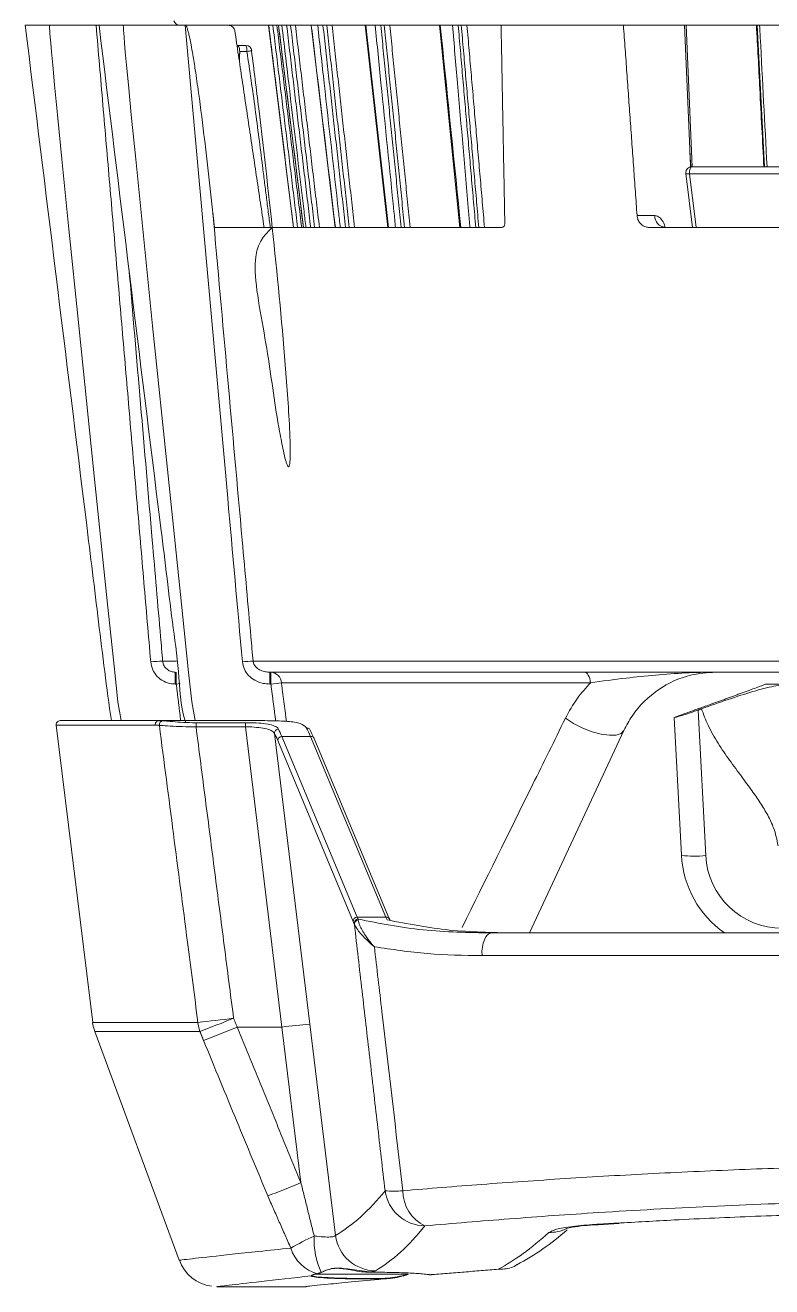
# Model space of a CAD drawing. Extents: x 11 to 120, y 2 to 94.
# Drawn here: x 52.708 to 54.553, y 1.602 to 4.723 of the extents above; entities that cross this region are included whole.
import ezdxf

# ---------------------------------------------------------------- set-up
doc = ezdxf.new("R2010")
doc.units = 0
doc.header["$MEASUREMENT"] = 0
doc.linetypes.add('SLD-Solid', pattern=[0])
doc.layers.add('OBJECT', color=7, linetype='CONTINUOUS')

msp = doc.modelspace()

# ---------------------------------------------------------------- linework, layer by layer
at = {"layer": 'OBJECT', "color": 7, "linetype": 'SLD-Solid', "lineweight": 15}
for p, q in [((52.8826, 4.7225), (52.7676, 4.7225)), ((53.1031, 4.7225), (52.95, 4.7225)), ((53.1031, 4.7225), (53.1352, 4.7225)), ((53.8836, 4.7225), (53.1352, 4.7225)), ((53.3091, 4.7225), (53.3705, 4.2225)), ((53.3336, 4.7225), (53.3949, 4.2225)), ((53.4139, 4.7225), (53.4735, 4.2225)), ((53.5478, 4.7225), (53.6037, 4.2225)), ((53.7312, 4.7225), (53.7818, 4.2225)), ((54.186, 4.7225), (53.8836, 4.7225)), ((54.1921, 4.7225), (54.186, 4.7225)), ((56.187, 4.7225), (54.1921, 4.7225)), ((54.3369, 4.7225), (54.3497, 4.4168)), ((54.3556, 4.3725), (54.3409, 4.7225)), ((54.5161, 4.7225), (54.5345, 4.3725)), ((53.2308, 4.6725), (53.2528, 4.6725)), ((53.2554, 4.6578), (53.2376, 4.6578)), ((54.3548, 4.3725), (54.6105, 4.3725)), ((54.3399, 4.3557), (54.3564, 4.2225)), ((54.6182, 4.355), (54.3495, 4.355)), ((54.3495, 4.355), (54.3659, 4.2225)), ((54.2633, 4.2516), (54.2197, 4.2516)), ((53.1752, 4.2225), (53.885, 4.2225)), ((54.2483, 4.2225), (54.5818, 4.2225)), ((53.0817, 3.1499), (53.0471, 3.1499)), ((53.0782, 3.1225), (53.0782, 3.0931)), ((53.0808, 3.1225), (53.0808, 3.0931)), ((53.2706, 3.1499), (54.9579, 3.1499)), ((55.0264, 3.1225), (53.3118, 3.1225)), ((53.3118, 3.0931), (53.3118, 3.1225)), ((53.3146, 3.1225), (53.3146, 3.0931)), ((54.4138, 3.1225), (54.4329, 3.1225)), ((54.4138, 3.1225), (54.4329, 3.1225)), ((54.4138, 3.1225), (54.4329, 3.1225)), ((53.0782, 3.0931), (53.0808, 3.0931)), ((53.3118, 3.0931), (53.3146, 3.0931)), ((53.3406, 3.0962), (54.1043, 3.0962)), ((54.5365, 3.0925), (54.5954, 3.0925)), ((54.3612, 3.0287), (54.3152, 3.012)), ((54.3704, 3.0288), (54.3893, 2.6689)), ((52.7938, 3.0025), (53.0379, 3.0025)), ((52.8643, 3.0025), (52.9159, 3.0025)), ((53.0289, 3.0025), (53.0574, 3.0025)), ((53.0379, 3.0025), (53.2587, 3.0025)), ((53.1296, 2.9974), (53.2517, 2.9974)), ((53.1296, 2.9974), (53.1296, 2.9874)), ((53.2517, 2.9974), (53.2517, 2.9874)), ((54.3115, 3.0106), (54.3152, 3.012)), ((54.3294, 2.6695), (54.3115, 3.0106)), ((52.7839, 2.9913), (52.8742, 2.256)), ((53.029, 2.9913), (52.7839, 2.9913)), ((53.2517, 2.9874), (53.1296, 2.9874)), ((53.342, 2.2445), (53.2517, 2.9874)), ((53.3235, 2.971), (53.411, 2.2518)), ((53.9537, 2.4775), (54.1872, 2.9782)), ((53.5181, 2.506), (53.3319, 2.9532)), ((53.3417, 2.9636), (53.5279, 2.5165)), ((53.4128, 2.9636), (53.3417, 2.9636)), ((53.599, 2.5165), (53.4128, 2.9636)), ((53.6082, 2.5111), (53.422, 2.9582)), ((53.5279, 2.5165), (53.599, 2.5165)), ((53.8597, 2.4775), (56.5143, 2.4775)), ((53.9147, 2.4775), (54.0537, 2.4775)), ((53.9537, 2.4775), (53.975, 2.4775)), ((53.9537, 2.4775), (54.0012, 2.4775)), ((53.975, 2.4775), (54.08, 2.4775)), ((54.0012, 2.4775), (54.0808, 2.4775)), ((54.0808, 2.4775), (54.436, 2.4775)), ((54.1247, 2.4775), (54.6645, 2.4775)), ((56.5375, 2.4214), (53.8365, 2.4214)), ((52.8742, 2.256), (53.1344, 2.256)), ((53.411, 2.2518), (53.4745, 1.7293)), ((52.8796, 2.2337), (53.0878, 1.6677)), ((53.1392, 2.2337), (52.8796, 2.2337)), ((53.342, 2.2445), (53.2314, 2.2445)), ((53.3888, 1.8598), (53.342, 2.2445)), ((54.1239, 1.756), (54.1171, 1.7566)), ((54.1239, 1.7554), (54.1752, 1.7586)), ((53.4199, 1.6326), (53.42, 1.6326)), ((53.4214, 1.6335), (53.6533, 1.6335)), ((53.6532, 1.6335), (53.4219, 1.6335)), ((53.558, 1.6383), (53.558, 1.6383)), ((53.7042, 1.6326), (53.7045, 1.6325)), ((53.7042, 1.6326), (53.7044, 1.6326)), ((53.182, 1.6025), (53.4019, 1.6025))]:
    msp.add_line(p, q, dxfattribs=at)
at = {"layer": 'OBJECT', "color": 7, "linetype": 'SLD-Solid', "lineweight": 15, "flags": 128}
for points in [[(52.945, 3.0025), (52.9364, 3.0491), (52.928, 3.1296), (52.9111, 3.2904), (52.878, 3.6081), (52.8397, 3.9788), (52.8146, 4.2262), (52.798, 4.3912), (52.7872, 4.5013), (52.7801, 4.5749), (52.7755, 4.6239), (52.7725, 4.6567), (52.7705, 4.6785), (52.7693, 4.6931), (52.7685, 4.7029), (52.768, 4.7094), (52.7677, 4.7137), (52.7676, 4.7167), (52.7675, 4.7186), (52.7674, 4.7199), (52.7674, 4.7208), (52.7674, 4.7214), (52.7674, 4.7217), (52.7675, 4.722), (52.7675, 4.7222), (52.7675, 4.7223), (52.7675, 4.7224), (52.7675, 4.7224), (52.7675, 4.7225), (52.7675, 4.7225), (52.7676, 4.7225), (52.7676, 4.7225), (52.7676, 4.7225), (52.7676, 4.7225)], [(53.1275, 3.0025), (53.1189, 3.0491), (53.1104, 3.1296), (53.0936, 3.2904), (53.0604, 3.6081), (53.0222, 3.9788), (52.997, 4.2262), (52.9805, 4.3912), (52.9697, 4.5013), (52.9626, 4.5749), (52.9579, 4.6239), (52.9549, 4.6567), (52.953, 4.6785), (52.9518, 4.6931), (52.951, 4.7029), (52.9505, 4.7094), (52.9502, 4.7137), (52.95, 4.7167), (52.95, 4.7186), (52.9499, 4.7199), (52.9499, 4.7208), (52.9499, 4.7214), (52.9499, 4.7217), (52.9499, 4.722), (52.9499, 4.7222), (52.9499, 4.7223), (52.95, 4.7224), (52.95, 4.7224), (52.95, 4.7225), (52.95, 4.7225), (52.95, 4.7225), (52.95, 4.7225), (52.95, 4.7225), (52.95, 4.7225)], [(54.3495, 4.355), (54.3494, 4.3582), (54.3496, 4.3615), (54.35, 4.3645), (54.3507, 4.3672), (54.3515, 4.3694), (54.3525, 4.3711), (54.3536, 4.3722), (54.3548, 4.3725)], [(54.3495, 4.355), (54.3469, 4.3548), (54.3446, 4.3548), (54.3427, 4.3549), (54.3412, 4.355), (54.3403, 4.3553), (54.3399, 4.3556), (54.3399, 4.3557)], [(54.2891, 4.223), (54.2839, 4.2236), (54.2821, 4.2246)], [(54.1043, 3.0962), (54.1037, 3.1015), (54.1026, 3.1065), (54.1011, 3.1111), (54.0992, 3.115), (54.0969, 3.1182), (54.0944, 3.1206), (54.0918, 3.122), (54.089, 3.1225)], [(53.0906, 3.0942), (53.0859, 3.0937), (53.0808, 3.0931)], [(54.1872, 2.9782), (54.1803, 2.971), (54.1681, 2.9669), (54.1513, 2.9663), (54.1311, 2.9691), (54.1086, 2.9751), (54.0854, 2.9841), (54.0628, 2.9954), (54.0425, 3.0083)], [(53.6082, 2.5111), (53.6085, 2.5102), (53.6088, 2.5087)], [(53.8597, 2.4775), (53.8548, 2.4764), (53.8501, 2.4731), (53.8458, 2.4678), (53.8422, 2.4607), (53.8393, 2.4521), (53.8373, 2.4424), (53.8364, 2.432), (53.8365, 2.4214)], [(54.104, 1.7545), (54.1043, 1.7546), (54.1238, 1.7558)], [(53.4199, 1.6326), (53.4197, 1.6325), (53.4195, 1.6325)], [(53.42, 1.6326), (53.4198, 1.6326), (53.4196, 1.6326)], [(53.7046, 1.6325), (53.7045, 1.6325), (53.7045, 1.6325)]]:
    msp.add_lwpolyline(points, dxfattribs=at)
at = {"layer": 'OBJECT', "color": 7, "linetype": 'SLD-Solid', "lineweight": 15}
for centre, radius, start, end in [((53.0899, 4.7378), 0.0154, 196.2879, 262.8358), ((53.2528, 4.6575), 0.015, 7.3293, 90), ((53.2321, 4.6613), 0.0235, 351.3739, 28.474), ((53.1728, 5.3189), 0.6663, 277.1157, 278.1829), ((54.3548, 4.3575), 0.015, 90, 180), ((54.3548, 4.3575), 0.015, 180, 187.0635), ((54.2914, 4.2505), 0.0281, 177.7655, 265.7571), ((53.076, 2.5355), 0.6151, 92.6896, 95.4385), ((53.3343, 2.1798), 0.9722, 93.7571, 95.3153), ((53.3129, 3.0948), 0.0278, 2.8323, 86.5153), ((53.4459, 2.1109), 0.9909, 96.0995, 97.6165), ((52.7938, 2.9925), 0.01, 90, 187), ((53.0385, 2.9929), 0.00967, 93.7213, 189.3456), ((53.0488, 2.9923), 0.00985, 95.1238, 188.1603), ((53.3337, 2.9716), 0.0102, 91.9004, 183.3805), ((53.4037, 2.975), 0.00933, 5.5182, 93.4616), ((53.3421, 2.9534), 0.0102, 92.0905, 181.2323), ((53.4137, 2.9546), 0.00909, 23.8067, 95.7515), ((54.3615, 2.9155), 0.2482, 262.5665, 276.4337), ((54.579, 2.6825), 0.25, 183, 235.0848), ((54.579, 2.6789), 0.19, 183, 270), ((53.5283, 2.5062), 0.0102, 92.0905, 181.2323), ((53.5305, 2.5012), 0.0102, 92.0653, 181.8094), ((53.5312, 2.4992), 0.0102, 94.7521, 180.6538), ((53.5999, 2.5074), 0.00909, 23.8067, 95.7515), ((52.9734, 2.2682), 0.1, 187, 200.2), ((52.8017, 5.4394), 3.2007, 275.9664, 277.5543), ((53.2444, 2.2679), 0.1106, 186.1887, 198.0464), ((51.9722, 5.3208), 3.3004, 290.709, 292.2629), ((53.514, 0.9508), 1.3051, 94.5279, 97.5726), ((51.9777, 5.3048), 3.3072, 290.7285, 292.2781), ((52.069, 5.0331), 3.4368, 291.1142, 292.5829), ((53.6188, 2.0158), 0.1773, 262.8774, 277.1226), ((53.6969, 1.8539), 0.101, 188.0052, 269.1324), ((53.7363, 1.8392), 0.0955, 179.6109, 244.5897), ((54.1188, 1.4245), 0.3303, 92.5606, 102.9701), ((53.7533, 1.0203), 0.7815, 115.1268, 119.887), ((53.6195, 1.7191), 0.1982, 177.4678, 204.3324), ((53.5741, 1.7422), 0.1004, 187.3422, 269.3786), ((53.618, 2.2271), 0.6467, 298.098, 311.5116), ((54.0032, 1.8343), 0.0978, 268.9708, 295.6164), ((53.4547, 1.7264), 0.0952, 197.4614, 254.6523), ((53.18, 1.6997), 0.0967, 199.18, 262.7459), ((53.414, 1.6303), 0.001, 269.9698, 329.9214), ((53.4391, 1.6381), 0.000682, 254.4442, 318.0436), ((53.654, 1.6334), 0.00084, 174.4421, 278.7892), ((53.6541, 1.6335), 0.000833, 175.0092, 279.421)]:
    msp.add_arc(centre, radius, start, end, dxfattribs=at)
for centre, major_axis, ratio, start_param, end_param in [((53.3645, 2.5013), (-0.0615, 0.4899), 0.120906, 5.870767, 5.979026), ((53.3744, 2.5025), (-0.0615, 0.4999), 0.118561, 5.871368, 5.979627), ((53.4454, 2.5025), (-0.0615, 0.4999), 0.118561, 5.871368, 5.997832), ((53.4553, 2.5038), (-0.0615, 0.4899), 0.120906, 5.870767, 5.997231), ((53.4841, 2.9763), (-0.064, 0.5099), 0.120906, 2.729175, 2.756223), ((53.494, 2.9775), (-0.0641, 0.4999), 0.123247, 2.728562, 2.755611), ((53.565, 2.9775), (-0.0641, 0.4999), 0.123247, 2.728562, 2.764459), ((51.1996, 18.9673), (-2.1692, 17.275), 0.120906, 3.193608, 3.258056), ((51.2981, 18.9795), (-2.1689, 17.375), 0.120232, 3.193782, 3.25823), ((55.8594, 18.9795), (2.1689, 17.375), 0.120232, 3.226986, 3.280854)]:
    msp.add_ellipse(centre, major_axis=major_axis, ratio=ratio, start_param=start_param, end_param=end_param, dxfattribs=at)
for points, knots in [([(52.7076, 4.7225), (52.758, 4.3126), (52.8134, 3.8617), (52.8737, 3.3698), (52.8889, 3.2468), (52.9034, 3.1242), (52.9148, 3.0429), (52.9204, 3.0025)], [0, 0, 0, 0, 0.71491, 0.786401, 0.857893, 0.929384, 1, 1, 1, 1]), ([(52.7076, 4.7225), (52.7081, 4.7225), (52.7093, 4.7225), (52.7189, 4.7225), (52.7338, 4.7225), (52.751, 4.7225), (52.7627, 4.7225), (52.7676, 4.7225)], [0, 0, 0, 0, 0.19834, 0.412972, 0.627088, 0.843128, 1, 1, 1, 1]), ([(52.89, 4.7225), (52.8881, 4.7225), (52.8856, 4.7225), (52.8831, 4.7225), (52.8826, 4.7225)], [0, 0, 0, 0, 0.807717, 1, 1, 1, 1]), ([(52.89, 4.7225), (52.9401, 4.3125), (52.9951, 3.8615), (53.0563, 3.3698), (53.0705, 3.2466), (53.0893, 3.1246), (53.09, 3.0393), (53.1037, 2.9994), (53.104, 2.9986)], [0, 0, 0, 0, 0.713221, 0.784544, 0.855866, 0.927188, 0.998448, 1, 1, 1, 1]), ([(52.89, 4.7225), (52.8906, 4.7225), (52.8918, 4.7225), (52.9014, 4.7225), (52.9163, 4.7225), (52.9334, 4.7225), (52.9451, 4.7225), (52.95, 4.7225)], [0, 0, 0, 0, 0.19834, 0.412972, 0.627088, 0.843128, 1, 1, 1, 1]), ([(53.1031, 4.7225), (53.138, 4.3326), (53.185, 3.8077), (53.2321, 3.2828), (53.2442, 3.1478)], [0, 0, 0, 0, 0.742768, 1, 1, 1, 1]), ([(53.1714, 4.2581), (53.1692, 4.278), (53.1584, 4.3774), (53.1445, 4.4954), (53.1288, 4.6058), (53.1226, 4.6452), (53.118, 4.6715), (53.1145, 4.689), (53.1119, 4.7006), (53.1099, 4.7083), (53.1084, 4.7134), (53.1072, 4.7168), (53.1062, 4.719), (53.1054, 4.7206), (53.1046, 4.7217), (53.104, 4.7223), (53.1035, 4.7225), (53.1033, 4.7225), (53.1031, 4.7225)], [0, 0, 0, 0, 0.127433, 0.63719, 0.757481, 0.837833, 0.891511, 0.927378, 0.951357, 0.967404, 0.978161, 0.985394, 0.990279, 0.993605, 0.996866, 0.998214, 0.999323, 1, 1, 1, 1]), ([(53.2084, 4.7225), (53.2106, 4.7223), (53.2148, 4.7219), (53.2203, 4.7187), (53.2241, 4.7143), (53.225, 4.7109), (53.2254, 4.7094)], [0, 0, 0, 0, 0.271986, 0.544505, 0.799137, 1, 1, 1, 1]), ([(53.3705, 4.2225), (53.369, 4.2355), (53.3544, 4.3544), (53.3339, 4.521), (53.3151, 4.6747), (53.3092, 4.7225)], [0, 0, 0, 0, 0.077897, 0.713096, 1, 1, 1, 1]), ([(53.3337, 4.7225), (53.3349, 4.7125), (53.3554, 4.5458), (53.3758, 4.3792), (53.3951, 4.2225)], [0, 0, 0, 0, 0.060204, 1, 1, 1, 1]), ([(53.4012, 4.2225), (53.3997, 4.2355), (53.3855, 4.3544), (53.3657, 4.521), (53.3475, 4.6747), (53.3418, 4.7225)], [0, 0, 0, 0, 0.077897, 0.713096, 1, 1, 1, 1]), ([(53.4145, 4.7225), (53.4157, 4.7125), (53.4355, 4.5458), (53.4554, 4.3792), (53.474, 4.2225)], [0, 0, 0, 0, 0.060204, 1, 1, 1, 1]), ([(53.4861, 4.2225), (53.4847, 4.2355), (53.4714, 4.3544), (53.4528, 4.521), (53.4357, 4.6747), (53.4304, 4.7225)], [0, 0, 0, 0, 0.077897, 0.713096, 1, 1, 1, 1]), ([(53.5491, 4.7225), (53.5502, 4.7125), (53.5688, 4.5458), (53.5875, 4.3792), (53.605, 4.2225)], [0, 0, 0, 0, 0.060204, 1, 1, 1, 1]), ([(53.6227, 4.2225), (53.6214, 4.2355), (53.6094, 4.3544), (53.5926, 4.521), (53.5772, 4.6747), (53.5724, 4.7225)], [0, 0, 0, 0, 0.077897, 0.713096, 1, 1, 1, 1]), ([(53.7334, 4.7225), (53.7344, 4.7125), (53.7513, 4.5458), (53.7682, 4.3792), (53.7841, 4.2225)], [0, 0, 0, 0, 0.060204, 1, 1, 1, 1]), ([(53.8067, 4.2225), (53.8056, 4.2355), (53.7953, 4.3544), (53.7809, 4.521), (53.7675, 4.6747), (53.7634, 4.7225)], [0, 0, 0, 0, 0.077897, 0.713096, 1, 1, 1, 1]), ([(54.5331, 4.3725), (54.5297, 4.4368), (54.5236, 4.5535), (54.5175, 4.6702), (54.5147, 4.7225)], [0, 0, 0, 0, 0.551132, 1, 1, 1, 1]), ([(54.5225, 4.7225), (54.5231, 4.7125), (54.5292, 4.5958), (54.5353, 4.4792), (54.5409, 4.3725)], [0, 0, 0, 0, 0.086006, 1, 1, 1, 1]), ([(53.231, 4.6716), (53.2316, 4.6716), (53.2332, 4.6716), (53.2342, 4.6708), (53.2355, 4.6695), (53.2361, 4.6683), (53.2369, 4.6659), (53.2374, 4.6629), (53.2375, 4.6595), (53.2376, 4.6578)], [0, 0, 0, 0, 0.087327, 0.244692, 0.274798, 0.499485, 0.507385, 0.755083, 1, 1, 1, 1]), ([(53.2938, 4.3742), (53.288, 4.4212), (53.2763, 4.5158), (53.2624, 4.6103), (53.2554, 4.6578)], [0, 0, 0, 0, 0.496841, 1, 1, 1, 1]), ([(53.2668, 4.6594), (53.2728, 4.6118), (53.293, 4.4517), (53.3234, 4.1784), (53.3477, 3.9245), (53.3594, 3.7564), (53.3627, 3.6894), (53.3627, 3.6481), (53.361, 3.6347), (53.3598, 3.6312), (53.3585, 3.6302), (53.3572, 3.631), (53.3553, 3.634), (53.3532, 3.6396), (53.3476, 3.6586), (53.3406, 3.6933), (53.3231, 3.7893), (53.3067, 3.9281), (53.2574, 4.1621), (53.2974, 4.2023), (53.3176, 4.2225)], [0, 0, 0, 0, 0.080935, 0.272577, 0.464908, 0.513041, 0.56145, 0.581503, 0.587246, 0.590309, 0.592526, 0.595041, 0.597536, 0.602679, 0.6078, 0.635358, 0.663706, 0.774694, 0.886359, 1, 1, 1, 1]), ([(54.3497, 4.4168), (54.3497, 4.4158), (54.3507, 4.401), (54.3516, 4.3861), (54.3525, 4.3722)], [0, 0, 0, 0, 0.062576, 1, 1, 1, 1]), ([(53.2706, 3.1499), (53.2688, 3.1698), (53.2599, 3.2694), (53.2268, 3.6388), (53.1955, 3.9883), (53.1714, 4.2581)], [0, 0, 0, 0, 0.053919, 0.269597, 1, 1, 1, 1]), ([(54.2483, 4.2225), (54.2466, 4.2226), (54.2418, 4.2229), (54.2342, 4.2261), (54.2267, 4.2326), (54.2213, 4.2415), (54.2202, 4.2482), (54.2197, 4.2516)], [0, 0, 0, 0, 0.119375, 0.340233, 0.560698, 0.78033, 1, 1, 1, 1]), ([(54.2895, 4.2225), (54.2889, 4.2248), (54.2866, 4.2331), (54.2797, 4.2433), (54.2712, 4.2506), (54.2655, 4.2513), (54.2633, 4.2516)], [0, 0, 0, 0, 0.122338, 0.454411, 0.786079, 1, 1, 1, 1]), ([(53.885, 4.2225), (53.8859, 4.2226), (53.8877, 4.2229), (53.8901, 4.2246), (53.8919, 4.2272), (53.8927, 4.2299), (53.8927, 4.2316), (53.8928, 4.2322)], [0, 0, 0, 0, 0.219651, 0.439264, 0.659733, 0.880541, 1, 1, 1, 1]), ([(53.0471, 3.1499), (53.0454, 3.1698), (53.0369, 3.2695), (53.009, 3.5938), (52.9829, 3.8983), (52.9637, 4.123)], [0, 0, 0, 0, 0.061423, 0.307115, 1, 1, 1, 1]), ([(53.0782, 3.0931), (53.0752, 3.0932), (53.0654, 3.0936), (53.0493, 3.099), (53.0331, 3.1112), (53.0214, 3.1281), (53.0189, 3.1412), (53.0177, 3.1478)], [0, 0, 0, 0, 0.102078, 0.329728, 0.554104, 0.777027, 1, 1, 1, 1]), ([(53.0782, 3.1225), (53.0767, 3.1226), (53.0716, 3.1228), (53.0634, 3.1255), (53.055, 3.1316), (53.049, 3.14), (53.0477, 3.1466), (53.0471, 3.1499)], [0, 0, 0, 0, 0.104475, 0.335959, 0.561004, 0.781448, 1, 1, 1, 1]), ([(53.3118, 3.0931), (53.3062, 3.0934), (53.2934, 3.0942), (53.2751, 3.1013), (53.2591, 3.1136), (53.2478, 3.1294), (53.2454, 3.1417), (53.2442, 3.1478)], [0, 0, 0, 0, 0.173808, 0.403588, 0.609277, 0.804436, 1, 1, 1, 1]), ([(53.2706, 3.1499), (53.2711, 3.1472), (53.2718, 3.1441), (53.2748, 3.1384), (53.2798, 3.1325), (53.2896, 3.1265), (53.3007, 3.1231), (53.3084, 3.1227), (53.3118, 3.1225)], [0, 0, 0, 0, 0.146052, 0.170601, 0.352518, 0.560068, 0.807091, 1, 1, 1, 1]), ([(54.1043, 3.0962), (54.1333, 3.1002), (54.2068, 3.1102), (54.3146, 3.1203), (54.3888, 3.1225), (54.4135, 3.1225), (54.4138, 3.1225)], [0, 0, 0, 0, 0.303532, 0.768515, 0.997815, 1, 1, 1, 1]), ([(54.1872, 2.9782), (54.1936, 2.9903), (54.2155, 3.0316), (54.269, 3.0819), (54.3415, 3.117), (54.3927, 3.1209), (54.4138, 3.1225)], [0, 0, 0, 0, 0.139376, 0.476221, 0.783717, 1, 1, 1, 1]), ([(54.1043, 3.0962), (54.0931, 3.0838), (54.0694, 3.0573), (54.0518, 3.0253), (54.0425, 3.0083)], [0, 0, 0, 0, 0.468953, 1, 1, 1, 1]), ([(54.3789, 3.0319), (54.4012, 3.0397), (54.4458, 3.0555), (54.5072, 3.0752), (54.5606, 3.0896), (54.5838, 3.0916), (54.5954, 3.0925)], [0, 0, 0, 0, 0.249632, 0.499592, 0.749409, 1, 1, 1, 1]), ([(54.4868, 3.0738), (54.4934, 3.0762), (54.5059, 3.0808), (54.5215, 3.0867), (54.5321, 3.0908), (54.5362, 3.0924), (54.5364, 3.0925), (54.5365, 3.0925)], [0, 0, 0, 0, 0.260687, 0.492161, 0.715634, 0.925669, 1, 1, 1, 1]), ([(54.3704, 3.0288), (54.3665, 3.0274), (54.3556, 3.0236), (54.3389, 3.0179), (54.3235, 3.013), (54.3179, 3.0114), (54.3153, 3.0106)], [0, 0, 0, 0, 0.168845, 0.462583, 0.75322, 1, 1, 1, 1]), ([(54.3612, 3.0287), (54.3612, 3.0287), (54.3613, 3.0287), (54.3673, 3.0308), (54.3776, 3.0344), (54.392, 3.0394), (54.4031, 3.0434), (54.409, 3.0455)], [0, 0, 0, 0, 0.142159, 0.343847, 0.54913, 0.762137, 1, 1, 1, 1]), ([(54.5682, 2.6933), (54.5652, 2.7081), (54.5599, 2.7343), (54.5427, 2.7692), (54.5242, 2.7999), (54.5025, 2.8311), (54.4768, 2.8659), (54.4482, 2.9042), (54.4195, 2.9463), (54.3949, 2.9883), (54.3839, 3.0181), (54.3789, 3.0319)], [0, 0, 0, 0, 0.115434, 0.204199, 0.296296, 0.390311, 0.496175, 0.628006, 0.757037, 0.887489, 1, 1, 1, 1]), ([(53.0109, 3.0025), (53.0123, 3.0025), (53.0155, 3.0025), (53.022, 3.0025), (53.0269, 3.0025), (53.0289, 3.0025)], [0, 0, 0, 0, 0.278407, 0.696748, 1, 1, 1, 1]), ([(53.0479, 3.0021), (53.0534, 3.0016), (53.0644, 3.0006), (53.0907, 2.9984), (53.1136, 2.9975), (53.1267, 2.9975), (53.1296, 2.9974)], [0, 0, 0, 0, 0.304819, 0.609529, 0.915797, 1, 1, 1, 1]), ([(53.0642, 3.0025), (53.0649, 3.0025), (53.0663, 3.0025), (53.0674, 3.0025), (53.0676, 3.0025), (53.0671, 3.0025), (53.0669, 3.0025)], [0, 0, 0, 0, 0.23001, 0.523689, 0.814764, 1, 1, 1, 1]), ([(53.2517, 2.9974), (53.2607, 2.9973), (53.2787, 2.9971), (53.3028, 2.9949), (53.3215, 2.9909), (53.3306, 2.9861), (53.3328, 2.9827), (53.3334, 2.9818)], [0, 0, 0, 0, 0.226178, 0.452204, 0.682223, 0.919652, 1, 1, 1, 1]), ([(53.4031, 2.9843), (53.3989, 2.9884), (53.3905, 2.9966), (53.3577, 3.0013), (53.3129, 3.0026), (53.2772, 3.0026), (53.2587, 3.0025)], [0, 0, 0, 0, 0.248571, 0.497385, 0.740827, 1, 1, 1, 1]), ([(54.0425, 3.0083), (54.0154, 2.9532), (53.9284, 2.7767), (53.8448, 2.6077), (53.7873, 2.4913)], [0, 0, 0, 0, 0.311682, 1, 1, 1, 1]), ([(53.1344, 2.256), (53.1258, 2.3221), (53.094, 2.5671), (53.0622, 2.812), (53.039, 2.9909)], [0, 0, 0, 0, 0.269854, 1, 1, 1, 1]), ([(53.1296, 2.9874), (53.1181, 2.9874), (53.0953, 2.9874), (53.0649, 2.989), (53.0472, 2.9904), (53.0404, 2.9908), (53.039, 2.9909)], [0, 0, 0, 0, 0.30705, 0.614016, 0.922363, 1, 1, 1, 1]), ([(53.3235, 2.971), (53.3214, 2.9735), (53.3172, 2.9786), (53.3011, 2.9834), (53.2798, 2.9862), (53.2622, 2.9872), (53.2529, 2.9873), (53.2517, 2.9874)], [0, 0, 0, 0, 0.245139, 0.490501, 0.730317, 0.965345, 1, 1, 1, 1]), ([(53.5704, 2.4434), (53.5703, 2.4435), (53.5693, 2.4442), (53.5629, 2.4495), (53.5472, 2.4635), (53.5294, 2.4834), (53.5234, 2.4946), (53.521, 2.499)], [0, 0, 0, 0, 0.004008, 0.038977, 0.268223, 0.708725, 1, 1, 1, 1]), ([(53.5301, 2.5114), (53.5831, 2.5011), (53.6899, 2.4804), (53.8028, 2.4785), (53.8597, 2.4775)], [0, 0, 0, 0, 0.496567, 1, 1, 1, 1]), ([(53.5304, 2.5093), (53.5314, 2.5051), (53.5338, 2.4946), (53.546, 2.4733), (53.5591, 2.4561), (53.5671, 2.447), (53.5695, 2.4444), (53.5703, 2.4435), (53.5704, 2.4434)], [0, 0, 0, 0, 0.246968, 0.616294, 0.888225, 0.963536, 0.996189, 1, 1, 1, 1]), ([(53.9147, 2.4775), (53.8614, 2.4785), (53.7541, 2.4803), (53.6528, 2.4999), (53.6019, 2.5098)], [0, 0, 0, 0, 0.497109, 1, 1, 1, 1]), ([(54.0537, 2.4775), (54.0657, 2.4775), (54.09, 2.4775), (54.1131, 2.4775), (54.1247, 2.4775)], [0, 0, 0, 0, 0.49412, 1, 1, 1, 1]), ([(53.5704, 2.4434), (53.5766, 2.39), (53.6001, 2.1889), (53.6236, 1.9877), (53.6408, 1.8398)], [0, 0, 0, 0, 0.265214, 1, 1, 1, 1]), ([(53.8365, 2.4214), (53.7912, 2.4221), (53.7005, 2.4235), (53.6138, 2.4368), (53.5704, 2.4434)], [0, 0, 0, 0, 0.498142, 1, 1, 1, 1]), ([(53.307, 1.827), (53.2814, 1.8886), (53.2282, 2.0167), (53.1755, 2.1451), (53.1482, 2.2117)], [0, 0, 0, 0, 0.480478, 1, 1, 1, 1]), ([(53.6408, 1.8398), (53.7052, 1.8452), (53.8344, 1.8558), (54.042, 1.8702), (54.2596, 1.8828), (54.4837, 1.8929), (54.7112, 1.9004), (54.9416, 1.905), (55.1766, 1.9067), (55.4104, 1.9053), (55.6401, 1.901), (55.8651, 1.8939), (56.088, 1.8841), (56.3091, 1.8716), (56.5264, 1.8569), (56.6641, 1.8455), (56.7332, 1.8398)], [0, 0, 0, 0, 0.069874, 0.140224, 0.21209, 0.284485, 0.354361, 0.42473, 0.496663, 0.569139, 0.63829, 0.70792, 0.779053, 0.850702, 0.925062, 1, 1, 1, 1]), ([(56.6787, 1.7529), (56.5946, 1.76), (56.4263, 1.7743), (56.1535, 1.7923), (55.8698, 1.8065), (55.5766, 1.8159), (55.2786, 1.8202), (54.9805, 1.8193), (54.6863, 1.8129), (54.3995, 1.8018), (54.1381, 1.7872), (53.9023, 1.7707), (53.7643, 1.7588), (53.6954, 1.7529)], [0, 0, 0, 0, 0.094108, 0.188508, 0.282606, 0.376776, 0.471253, 0.56542, 0.658464, 0.751806, 0.844857, 0.922428, 1, 1, 1, 1]), ([(54.1699, 1.7596), (54.2169, 1.7623), (54.3283, 1.7688), (54.5135, 1.777), (54.7228, 1.7839), (54.9357, 1.7883), (55.1483, 1.7901), (55.3612, 1.7893), (55.575, 1.7858), (55.7979, 1.7794), (56.0057, 1.7709), (56.1374, 1.7633), (56.1931, 1.7601)], [0, 0, 0, 0, 0.073735, 0.174905, 0.279004, 0.383102, 0.484278, 0.585454, 0.689583, 0.793713, 0.912817, 1, 1, 1, 1]), ([(54.1171, 1.7566), (54.0974, 1.7551), (54.058, 1.752), (54.0169, 1.7446), (54.0065, 1.7392), (54.0015, 1.7365)], [0, 0, 0, 0, 0.337927, 0.67584, 1, 1, 1, 1]), ([(53.4215, 1.7279), (53.4237, 1.7276), (53.4336, 1.7264), (53.4498, 1.7251), (53.4655, 1.7255), (53.4727, 1.7273), (53.4741, 1.7289), (53.4745, 1.7293)], [0, 0, 0, 0, 0.080939, 0.365196, 0.637409, 0.898732, 1, 1, 1, 1]), ([(53.0892, 1.6682), (53.0888, 1.6681), (53.0868, 1.6679), (53.0987, 1.6693), (53.1331, 1.6732), (53.1966, 1.6803), (53.2825, 1.6896), (53.3368, 1.6951), (53.3639, 1.6979)], [0, 0, 0, 0, 0.04707, 0.213441, 0.381028, 0.686483, 0.842734, 1, 1, 1, 1]), ([(53.8766, 1.6456), (53.8767, 1.6456), (53.8805, 1.6455), (53.895, 1.6463), (53.9115, 1.649), (53.9213, 1.6563), (53.9223, 1.657)], [0, 0, 0, 0, 0.009268, 0.238679, 0.920681, 1, 1, 1, 1]), ([(53.414, 1.6293), (53.3699, 1.6244), (53.2807, 1.6145), (53.2157, 1.6067), (53.1882, 1.6034), (53.1794, 1.6023), (53.1818, 1.6026), (53.182, 1.6026)], [0, 0, 0, 0, 0.316606, 0.640767, 0.814976, 0.989185, 1, 1, 1, 1]), ([(53.5913, 1.6216), (53.5743, 1.6216), (53.5403, 1.6214), (53.4914, 1.6223), (53.4508, 1.6238), (53.4232, 1.626), (53.4144, 1.628), (53.4141, 1.6291), (53.414, 1.6293)], [0, 0, 0, 0, 0.192555, 0.385109, 0.577707, 0.770474, 0.963486, 1, 1, 1, 1]), ([(53.415, 1.6303), (53.4166, 1.6293), (53.4198, 1.6275), (53.4456, 1.6252), (53.4837, 1.6235), (53.5312, 1.6226), (53.5685, 1.6225), (53.5881, 1.6226), (53.5911, 1.6226)], [0, 0, 0, 0, 0.19323, 0.386467, 0.579539, 0.772364, 0.965005, 1, 1, 1, 1]), ([(53.4389, 1.6374), (53.4493, 1.6421), (53.4675, 1.6502), (53.5075, 1.6457), (53.5372, 1.6386), (53.5551, 1.6383), (53.558, 1.6383)], [0, 0, 0, 0, 0.353797, 0.623722, 0.940059, 1, 1, 1, 1]), ([(53.558, 1.6392), (53.5415, 1.6413), (53.5105, 1.6451), (53.4721, 1.6513), (53.4507, 1.643), (53.4418, 1.6392), (53.4398, 1.6384)], [0, 0, 0, 0, 0.352536, 0.661542, 0.924397, 1, 1, 1, 1]), ([(53.558, 1.6383), (53.575, 1.6382), (53.6091, 1.6381), (53.6552, 1.6366), (53.6875, 1.6346), (53.6997, 1.6331), (53.7044, 1.6326)], [0, 0, 0, 0, 0.275398, 0.550788, 0.826421, 1, 1, 1, 1]), ([(53.5911, 1.6226), (53.6074, 1.6243), (53.6297, 1.6267), (53.6482, 1.6321), (53.6532, 1.6335)], [0, 0, 0, 0, 0.730797, 1, 1, 1, 1]), ([(53.6541, 1.6326), (53.6398, 1.6286), (53.6202, 1.623), (53.5975, 1.6219), (53.5913, 1.6216)], [0, 0, 0, 0, 0.729925, 1, 1, 1, 1]), ([(53.4019, 1.6032), (53.4009, 1.6031), (53.3981, 1.6028), (53.4424, 1.6073), (53.5104, 1.6141), (53.5643, 1.6191), (53.5913, 1.6216)], [0, 0, 0, 0, 0.192603, 0.553699, 0.775604, 1, 1, 1, 1])]:
    msp.add_open_spline(points, degree=3, knots=knots, dxfattribs=at)
for points in [[(52.8826, 4.7225), (53.0177, 3.1478)], [(53.3195, 4.7225), (53.3808, 4.2225)], [(53.3908, 4.2225), (53.3295, 4.7225)], [(53.3536, 4.7225), (53.413, 4.2225)], [(53.4228, 4.2225), (53.3634, 4.7225)], [(53.3752, 4.7225), (53.4346, 4.2225)], [(53.4434, 4.7225), (53.4991, 4.2225)], [(53.5084, 4.2225), (53.4528, 4.7225)], [(53.4658, 4.7225), (53.5214, 4.2225)], [(53.5862, 4.7225), (53.6365, 4.2225)], [(53.645, 4.2225), (53.5948, 4.7225)], [(53.6085, 4.7225), (53.6588, 4.2225)], [(53.7776, 4.7225), (53.821, 4.2225)], [(53.8285, 4.2225), (53.7852, 4.7225)], [(53.7993, 4.7225), (53.8426, 4.2225)], [(53.8928, 4.2322), (53.8836, 4.7225)], [(54.186, 4.7225), (54.2197, 4.2516)], [(53.2979, 4.2225), (53.2254, 4.7094)], [(53.2376, 4.6578), (53.2374, 4.6468)], [(53.2374, 4.6468), (53.2369, 4.6321)], [(54.3519, 4.372), (54.3497, 4.4168)], [(53.3131, 4.2225), (53.2938, 4.3742)], [(53.1752, 4.2225), (53.1714, 4.2581)], [(53.0808, 3.0931), (53.0918, 3.0025)], [(53.3146, 3.0931), (53.3266, 3.0018)], [(53.3531, 3.0009), (53.3406, 3.0962)], [(54.409, 3.0455), (54.4868, 3.0738)], [(54.3789, 3.0319), (54.3704, 3.0288)], [(53.0379, 3.0025), (53.0479, 3.0021)], [(54.3153, 3.0106), (54.3152, 3.012)], [(53.039, 2.9909), (53.029, 2.9913)], [(53.1296, 2.9874), (53.2225, 2.2665)], [(53.521, 2.499), (53.5203, 2.5009)], [(53.5968, 1.8398), (53.521, 2.499)], [(53.5301, 2.5114), (53.5304, 2.5093)], [(53.2225, 2.2665), (53.2314, 2.2445)], [(53.1482, 2.2117), (53.1392, 2.2337)], [(53.2314, 2.2445), (53.3888, 1.8598)], [(53.3888, 1.8598), (53.4215, 1.7279)], [(53.3639, 1.6979), (53.307, 1.827)], [(54.1171, 1.7566), (54.1699, 1.7596)], [(53.414, 1.6293), (53.4195, 1.6325)], [(53.4196, 1.6326), (53.4195, 1.6325)], [(53.4196, 1.6326), (53.4295, 1.6347)], [(53.4295, 1.6347), (53.4389, 1.6374)], [(53.573, 1.6418), (53.558, 1.6383)], [(53.6533, 1.6335), (53.6532, 1.6335)], [(53.7046, 1.6325), (53.7044, 1.6326)], [(53.7046, 1.6325), (53.7081, 1.632)], [(53.7081, 1.632), (53.8766, 1.6456)], [(53.7081, 1.632), (53.7146, 1.6325)]]:
    msp.add_open_spline(points, degree=1, dxfattribs=at)

doc.saveas('drawing.dxf')
